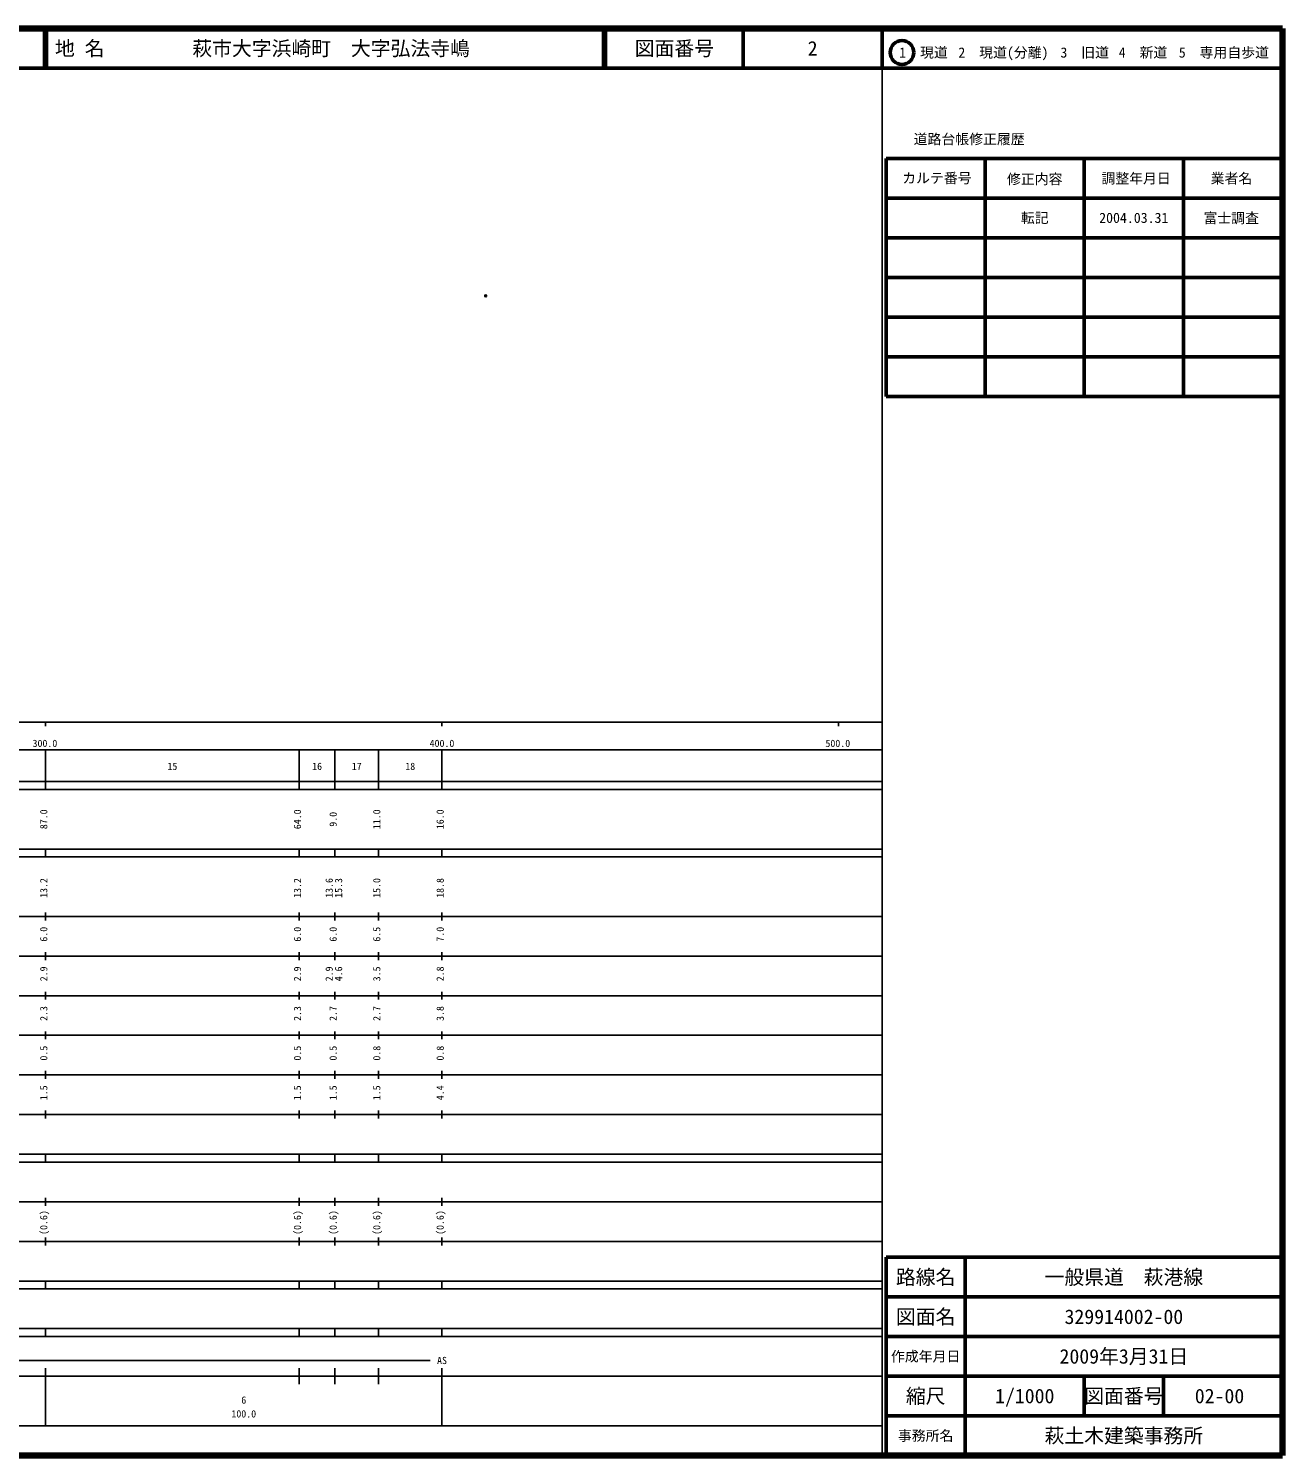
# Model space of a CAD drawing. Units: millimetres on the paper. Extents: x 40 to 680, y 20 to 380.
# Drawn here: x 363.7 to 680, y 20 to 380 of the extents above; entities that cross this region are included whole.
import ezdxf
from ezdxf.enums import TextEntityAlignment as Align

# ---------------------------------------------------------------- set-up
doc = ezdxf.new("R2010")
doc.units = ezdxf.units.MM
doc.header["$PDMODE"] = 32
doc.header["$PDSIZE"] = 0.5
doc.layers.add('M-OTRS', color=6, linetype='Continuous')
doc.layers.add('M-TTL-TXT', color=7, linetype='Continuous')
for name, color, linetype, lineweight in [('M-TTL', 2, 'Continuous', 140), ('M-TTL-BAND', 7, 'Continuous', 25), ('M-TTL-FRAM', 2, 'Continuous', 50), ('M-TTL-LINE', 7, 'Continuous', 50)]:
    doc.layers.add(name, color=color, linetype=linetype, lineweight=lineweight)
doc.styles.add('ＭＳ ゴシック', font='')
doc.styles.get('ＭＳ ゴシック').set_extended_font_data('MS Gothic')

msp = doc.modelspace()

# ---------------------------------------------------------------- linework, layer by layer
at = {"layer": 'M-OTRS'}
msp.add_point((479.018, 312.571), dxfattribs=at)
at = {"layer": 'M-TTL'}
for p, q in [((680, 380), (40, 380)), ((680, 20), (680, 380)), ((40, 20), (680, 20))]:
    msp.add_line(p, q, dxfattribs=at)
at = {"layer": 'M-TTL-BAND'}
for p, q in [((579, 20), (579, 370)), ((40, 205), (579, 205)), ((368, 205), (368, 204)), ((468, 205), (468, 204)), ((568, 205), (568, 204)), ((68, 198), (579, 198)), ((368, 188), (368, 198)), ((432, 188), (432, 198)), ((441, 188), (441, 198)), ((452, 188), (452, 198)), ((468, 188), (468, 198)), ((40, 190), (579, 190)), ((40, 188), (579, 188)), ((40, 173), (579, 173)), ((368, 171), (368, 173)), ((432, 171), (432, 173)), ((441, 171), (441, 173)), ((452, 171), (452, 173)), ((468, 171), (468, 173)), ((40, 171), (579, 171)), ((40, 156), (579, 156)), ((368, 155), (368, 157)), ((432, 155), (432, 157)), ((441, 155), (441, 157)), ((452, 155), (452, 157)), ((468, 155), (468, 157)), ((46, 146), (579, 146)), ((368, 145), (368, 147)), ((432, 145), (432, 147)), ((441, 145), (441, 147)), ((452, 145), (452, 147)), ((468, 145), (468, 147)), ((368, 135), (368, 137)), ((432, 135), (432, 137)), ((441, 135), (441, 137)), ((452, 135), (452, 137)), ((468, 135), (468, 137)), ((52, 136), (579, 136)), ((46, 126), (579, 126)), ((368, 125), (368, 127)), ((432, 125), (432, 127)), ((441, 125), (441, 127)), ((452, 125), (452, 127)), ((468, 125), (468, 127)), ((52, 116), (579, 116)), ((368, 115), (368, 117)), ((432, 115), (432, 117)), ((441, 115), (441, 117)), ((452, 115), (452, 117)), ((468, 115), (468, 117)), ((46, 106), (579, 106)), ((368, 105), (368, 107)), ((432, 105), (432, 107)), ((441, 105), (441, 107)), ((452, 105), (452, 107)), ((468, 105), (468, 107)), ((40, 96), (579, 96)), ((40, 94), (579, 94)), ((368, 94), (368, 96)), ((432, 94), (432, 96)), ((441, 94), (441, 96)), ((452, 94), (452, 96)), ((468, 94), (468, 96)), ((49, 84), (579, 84)), ((368, 83), (368, 85)), ((432, 83), (432, 85)), ((441, 83), (441, 85)), ((452, 83), (452, 85)), ((468, 83), (468, 85)), ((40, 74), (579, 74)), ((368, 73), (368, 75)), ((432, 73), (432, 75)), ((441, 73), (441, 75)), ((452, 73), (452, 75)), ((468, 73), (468, 75)), ((40, 64), (579, 64)), ((40, 62), (579, 62)), ((368, 62), (368, 64)), ((432, 62), (432, 64)), ((441, 62), (441, 64)), ((452, 62), (452, 64)), ((468, 62), (468, 64)), ((40, 52), (579, 52)), ((368, 50), (368, 52)), ((432, 50), (432, 52)), ((441, 50), (441, 52)), ((452, 50), (452, 52)), ((468, 50), (468, 52)), ((40, 50), (579, 50)), ((71, 44), (465, 44)), ((40, 40), (579, 40)), ((368, 27.5), (368, 42)), ((432, 38), (432, 42)), ((441, 38), (441, 42)), ((452, 38), (452, 42)), ((468, 27.5), (468, 42)), ((68, 27.5), (579, 27.5))]:
    msp.add_line(p, q, dxfattribs=at)
at = {"layer": 'M-TTL-FRAM'}
for p, q in [((580, 347.197), (580, 287.197)), ((580, 347.197), (680, 347.197)), ((580, 287.197), (680, 287.197)), ((680, 70), (580, 70)), ((580, 70), (580, 20))]:
    msp.add_line(p, q, dxfattribs=at)
at = {"layer": 'M-TTL-LINE'}
for p, q in [((367.75, 380), (367.75, 370)), ((368.25, 380), (368.25, 370)), ((508.747, 380), (508.747, 370)), ((509.247, 380), (509.247, 370)), ((543.997, 380), (543.997, 370)), ((579, 380), (579, 370)), ((40, 370), (680, 370)), ((605, 347.197), (605, 287.197)), ((630, 347.197), (630, 287.197)), ((655, 347.197), (655, 287.197)), ((580, 337.197), (680, 337.197)), ((580, 327.197), (680, 327.197)), ((580, 317.197), (680, 317.197)), ((580, 307.197), (680, 307.197)), ((580, 297.197), (680, 297.197)), ((600, 70), (600, 20)), ((680, 60), (580, 60)), ((680, 50), (580, 50)), ((680, 40), (580, 40)), ((630, 40), (630, 30)), ((650, 40), (650, 30)), ((680, 30), (580, 30))]:
    msp.add_line(p, q, dxfattribs=at)
msp.add_circle((584.031, 373.958), 3, dxfattribs=at)

# ---------------------------------------------------------------- texts
at = {"layer": 'M-TTL-BAND', "style": 'ＭＳ ゴシック'}
for s, p in [('300.0', (367.844, 198.195)), ('400.0', (468, 198.195)), ('500.0', (567.844, 198.195)), ('15', (400, 192.405)), ('16', (436.5, 192.405)), ('17', (446.5, 192.405)), ('18', (460, 192.405)), ('AS', (468, 42.5)), ('6', (418, 32.523)), ('100.0', (418, 29.033))]:
    msp.add_text(s, height=1.833, dxfattribs=at).set_placement(p, align=Align.BOTTOM_CENTER)
for s, p in [('87.0', (369, 180.5)), ('64.0', (433, 180.5)), ('9.0', (442, 180.5)), ('11.0', (453, 180.5)), ('16.0', (469, 180.5)), ('13.2', (369, 163.174)), ('13.2', (433, 163.174)), ('13.6', (441, 163.174)), ('15.3', (443.37, 163.174)), ('15.0', (453, 163.174)), ('18.8', (469, 163.174)), ('6.0', (369, 151.5)), ('6.0', (433, 151.5)), ('6.0', (442, 151.5)), ('6.5', (453, 151.5)), ('7.0', (469, 151.5)), ('2.9', (369, 141.5)), ('2.9', (433, 141.5)), ('2.9', (441, 141.5)), ('4.6', (443.37, 141.5)), ('3.5', (453, 141.5)), ('2.8', (469, 141.5)), ('2.3', (369, 131.5)), ('2.3', (433, 131.5)), ('2.7', (442, 131.5)), ('2.7', (453, 131.5)), ('3.8', (469, 131.5)), ('0.5', (369, 121.5)), ('0.5', (433, 121.5)), ('0.5', (442, 121.5)), ('0.8', (453, 121.5)), ('0.8', (469, 121.5)), ('1.5', (369, 111.5)), ('1.5', (433, 111.5)), ('1.5', (442, 111.5)), ('1.5', (453, 111.5)), ('4.4', (469, 111.5)), ('(0.6)', (369, 78.764)), ('(0.6)', (433, 78.764)), ('(0.6)', (442, 78.764)), ('(0.6)', (453, 78.764)), ('(0.6)', (469, 78.764))]:
    msp.add_text(s, height=1.833, rotation=90, dxfattribs=at).set_placement(p, align=Align.BOTTOM_CENTER)
at = {"layer": 'M-TTL-TXT', "style": 'ＭＳ ゴシック'}
for s, p in [('地 名', (370.38, 375)), ('萩市大字浜崎町\u3000大字弘法寺嶋', (405.024, 375))]:
    msp.add_text(s, height=3.666, dxfattribs=at).set_placement(p, align=Align.MIDDLE_LEFT)
for s, height, p in [('図面番号', 3.666, (526.622, 375)), ('2', 3.666, (561.497, 375)), ('1\u3000現道', 2.566, (589.448, 373.958)), ('2\u3000現道(分離)', 2.566, (609.619, 373.958)), ('3\u3000旧道', 2.566, (630.121, 373.958)), ('4\u3000新道', 2.566, (644.824, 373.958)), ('5\u3000専用自歩道', 2.566, (665.228, 373.958)), ('道路台帳修正履歴', 2.566, (600.968, 352.113)), ('カルテ番号', 2.566, (592.839, 342.277)), ('修正内容', 2.566, (617.509, 342.023)), ('調整年月日', 2.566, (643.089, 342.197)), ('業者名', 2.566, (667.134, 342.197)), ('転記', 2.566, (617.5, 332.245)), ('2004.03.31', 2.566, (642.5, 332.245)), ('富士調査', 2.566, (667.077, 332.189)), ('路線名', 3.666, (590, 65)), ('路線名', 3.666, (590, 65)), ('一般県道\u3000萩港線', 3.666, (640, 65)), ('図面名', 3.666, (590, 55)), ('図面名', 3.666, (590, 55)), ('329914002-00', 3.666, (640, 55)), ('2009年3月31日', 3.666, (640, 45)), ('作成年月日', 2.566, (590, 45)), ('作成年月日', 2.566, (590, 45)), ('縮尺', 3.666, (590, 35)), ('縮尺', 3.666, (590, 35)), ('1/1000', 3.666, (615, 35)), ('図面番号', 3.666, (640, 35)), ('図面番号', 3.666, (640, 35)), ('02-00', 3.666, (664.125, 35)), ('事務所名', 2.566, (590, 25)), ('事務所名', 2.566, (590, 25)), ('萩土木建築事務所', 3.666, (640, 25))]:
    msp.add_text(s, height=height, dxfattribs=at).set_placement(p, align=Align.MIDDLE_CENTER)

doc.saveas('drawing.dxf')
